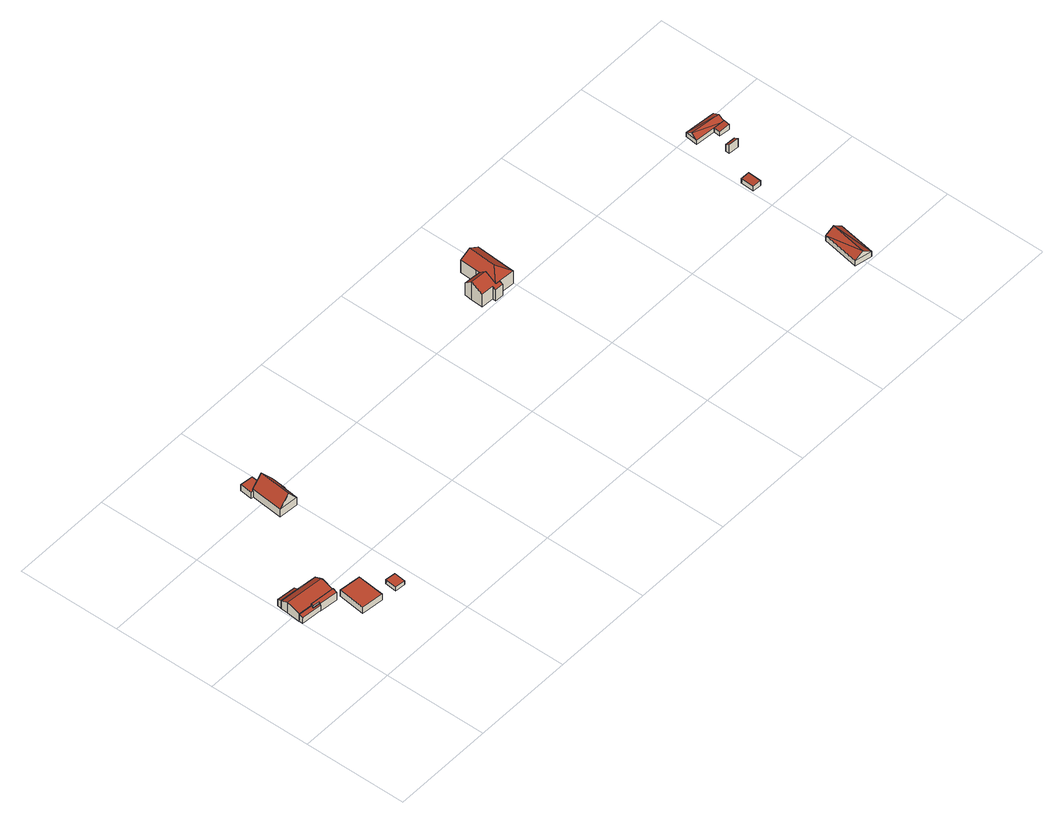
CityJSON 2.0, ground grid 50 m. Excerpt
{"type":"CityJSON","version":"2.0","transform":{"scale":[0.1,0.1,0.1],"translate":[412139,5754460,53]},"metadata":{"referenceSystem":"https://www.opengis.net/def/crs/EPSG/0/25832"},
"CityObjects":{
"building1":{"type":"Building","attributes":{"Gemeindeschluessel":"05515000","Geometrietyp2DReferenz":"3000","function":"51009_1610","roofType":"2100","measuredHeight":3.75},"geometry":[{"type":"Solid","lod":"2","boundaries":[[[[0,1,2,3]],[[4,5,1,0]],[[6,7,5,4]],[[8,9,7,6]],[[10,11,9,8]],[[3,2,11,10]],[[8,6,4,0,3,10]],[[1,5,7,9,11,2]]]],"semantics":{"surfaces":[{"type":"WallSurface"},{"type":"RoofSurface"},{"type":"GroundSurface"}],"values":[[0,0,0,0,0,0,1,2]]}}]},
"building2":{"type":"Building","attributes":{"Gemeindeschluessel":"05515000","Geometrietyp2DReferenz":"3000","function":"31001_1000"},"address":[{"country":"Germany","locality":"Münster","thoroughfareNumber":"14","thoroughfareName":"Everswinkeler Straße"}],"children":["building2-1","building2-2","building2-3"]},
"building2-1":{"type":"BuildingPart","attributes":{"roofType":"3100","measuredHeight":6.23},"parents":["building2"],"geometry":[{"type":"Solid","lod":"2","boundaries":[[[[12,13,14,15]],[[16,17,13,12]],[[18,19,17,16]],[[20,21,22,23]],[[24,25,21,20]],[[26,27,25,24]],[[28,29,27,26]],[[30,31,29,28]],[[20,23,18,16,24]],[[12,15,30,28,26,24,16]],[[14,13,17,19,22,21,25,27,29,31]],[[14,31,30,15]],[[19,18,23,22]]]],"semantics":{"surfaces":[{"type":"WallSurface"},{"type":"RoofSurface"},{"type":"GroundSurface"},{"type":"ClosureSurface"}],"values":[[0,0,0,0,0,0,0,0,1,1,2,3,3]]}}]},
"building2-2":{"type":"BuildingPart","attributes":{"roofType":"2100","measuredHeight":5.11},"parents":["building2"],"geometry":[{"type":"Solid","lod":"2","boundaries":[[[[32,33,31,30,34]],[[35,36,33,32]],[[37,38,36,35]],[[39,40,38,37]],[[41,15,14,40,39]],[[37,35,32,34,41,39]],[[31,33,36,38,40,14]],[[15,41,34,30]],[[31,14,15,30]]]],"semantics":{"surfaces":[{"type":"WallSurface"},{"type":"RoofSurface"},{"type":"GroundSurface"},{"type":"ClosureSurface"}],"values":[[0,0,0,0,0,1,2,0,3]]}}]},
"building2-3":{"type":"BuildingPart","attributes":{"roofType":"2100","measuredHeight":4.43},"parents":["building2"],"geometry":[{"type":"Solid","lod":"2","boundaries":[[[[42,43,19,18,44]],[[45,46,43,42]],[[47,23,22,46,45]],[[45,42,44,47]],[[43,46,22,19]],[[23,47,44,18]],[[19,22,23,18]]]],"semantics":{"surfaces":[{"type":"WallSurface"},{"type":"RoofSurface"},{"type":"GroundSurface"},{"type":"ClosureSurface"}],"values":[[0,0,0,1,2,0,3]]}}]},
"building3":{"type":"Building","attributes":{"Gemeindeschluessel":"05515000","Geometrietyp2DReferenz":"3000","function":"31001_2460","roofType":"1000","measuredHeight":3.39},"geometry":[{"type":"Solid","lod":"2","boundaries":[[[[48,49,50,51]],[[52,53,49,48]],[[54,55,53,52]],[[51,50,55,54]],[[52,48,51,54]],[[49,53,55,50]]]],"semantics":{"surfaces":[{"type":"WallSurface"},{"type":"RoofSurface"},{"type":"GroundSurface"}],"values":[[0,0,0,0,1,2]]}}]},
"building4":{"type":"Building","attributes":{"Gemeindeschluessel":"05515000","Geometrietyp2DReferenz":"3000","function":"51009_1610","roofType":"1000","measuredHeight":2.3},"geometry":[{"type":"Solid","lod":"2","boundaries":[[[[56,57,58,59]],[[60,61,57,56]],[[62,63,61,60]],[[59,58,63,62]],[[60,56,59,62]],[[57,61,63,58]]]],"semantics":{"surfaces":[{"type":"WallSurface"},{"type":"RoofSurface"},{"type":"GroundSurface"}],"values":[[0,0,0,0,1,2]]}}]},
"building5":{"type":"Building","attributes":{"Gemeindeschluessel":"05515000","Geometrietyp2DReferenz":"3000","function":"31001_1000","roofType":"5000","measuredHeight":10.09},"address":[{"country":"Germany","locality":"Münster","thoroughfareNumber":"15","thoroughfareName":"Everswinkeler Straße"}],"geometry":[{"type":"Solid","lod":"2","boundaries":[[[[64,65,66,67]],[[68,69,65,64]],[[70,71,69,68]],[[72,73,71,70]],[[74,75,73,72]],[[67,66,75,74]],[[76,67,74,77]],[[68,64,76,77,72,70]],[[67,76,64]],[[72,77,74]],[[65,69,71,73,75,66]]]],"semantics":{"surfaces":[{"type":"WallSurface"},{"type":"RoofSurface"},{"type":"GroundSurface"}],"values":[[0,0,0,0,0,0,1,1,0,0,2]]}}]},
"building6":{"type":"Building","attributes":{"Gemeindeschluessel":"05515000","Geometrietyp2DReferenz":"3000","function":"31001_2460","roofType":"1000","measuredHeight":3.5},"geometry":[{"type":"Solid","lod":"2","boundaries":[[[[78,79,80,81]],[[82,83,79,78]],[[84,85,83,82]],[[86,87,85,84]],[[88,66,87,86]],[[81,80,66,88]],[[86,84,82,78,81,88]],[[79,83,85,87,66,80]]]],"semantics":{"surfaces":[{"type":"WallSurface"},{"type":"RoofSurface"},{"type":"GroundSurface"}],"values":[[0,0,0,0,0,0,1,2]]}}]},
"building7":{"type":"Building","attributes":{"Gemeindeschluessel":"05515000","Geometrietyp2DReferenz":"3000","function":"31001_1000"},"address":[{"country":"Germany","locality":"Münster","thoroughfareNumber":"19","thoroughfareName":"Everswinkeler Straße"}],"children":["building7-1","building7-2"]},
"building7-1":{"type":"BuildingPart","attributes":{"roofType":"3100","measuredHeight":10.43},"parents":["building7"],"geometry":[{"type":"Solid","lod":"2","boundaries":[[[[89,90,91,92]],[[93,94,90,89]],[[95,96,94,93]],[[97,98,96,95]],[[99,100,98,97]],[[101,102,100,99]],[[103,104,102,101]],[[105,106,107,104,103]],[[92,91,108,109,110]],[[105,103,101,99,97,111]],[[95,93,89,92,110,112,111,97]],[[90,94,96,98,100,102,104,107,113,114,108,91]],[[106,105,111,115]],[[107,106,115,113]],[[116,115,111,112]],[[114,113,115,116]],[[116,112,110,109]],[[108,114,116,109]]]],"semantics":{"surfaces":[{"type":"WallSurface"},{"type":"RoofSurface"},{"type":"GroundSurface"},{"type":"ClosureSurface"}],"values":[[0,0,0,0,0,0,0,0,0,1,1,2,0,3,0,3,0,3]]}}]},
"building7-2":{"type":"BuildingPart","attributes":{"roofType":"5000","measuredHeight":10.48},"parents":["building7"],"geometry":[{"type":"Solid","lod":"2","boundaries":[[[[117,118,119,120]],[[121,122,118,117]],[[123,124,122,121]],[[125,126,124,123]],[[127,128,126,125]],[[129,130,128,127]],[[109,108,130,129]],[[120,119,107,106]],[[109,129,131,116]],[[127,125,123,121,131,129]],[[117,120,106,115,116,131,121]],[[118,122,124,126,128,130,108,114,113,107,119]],[[108,109,116,114]],[[107,113,115,106]],[[113,114,116,115]]]],"semantics":{"surfaces":[{"type":"WallSurface"},{"type":"RoofSurface"},{"type":"GroundSurface"},{"type":"ClosureSurface"}],"values":[[0,0,0,0,0,0,0,0,1,1,1,2,3,3,3]]}}]},
"building8":{"type":"Building","attributes":{"Gemeindeschluessel":"05515000","Geometrietyp2DReferenz":"3000","function":"31001_1000","roofType":"3100","measuredHeight":6.01},"address":[{"country":"Germany","locality":"Münster","thoroughfareNumber":"22","thoroughfareName":"Everswinkeler Straße"}],"geometry":[{"type":"Solid","lod":"2","boundaries":[[[[132,133,134,135]],[[136,137,133,132]],[[138,139,137,136]],[[135,134,139,138]],[[132,140,136]],[[138,141,135]],[[132,135,141]],[[141,140,132]],[[140,141,138]],[[138,136,140]],[[133,137,139,134]]]],"semantics":{"surfaces":[{"type":"WallSurface"},{"type":"RoofSurface"},{"type":"GroundSurface"}],"values":[[0,0,0,0,0,0,1,1,1,1,2]]}}]},
"building9":{"type":"Building","attributes":{"Gemeindeschluessel":"05515000","Geometrietyp2DReferenz":"3000","function":"51009_1610","roofType":"2100","measuredHeight":2.75},"geometry":[{"type":"Solid","lod":"2","boundaries":[[[[142,143,144,145]],[[146,147,143,142]],[[148,149,147,146]],[[145,144,149,148]],[[146,142,145,148]],[[143,147,149,144]]]],"semantics":{"surfaces":[{"type":"WallSurface"},{"type":"RoofSurface"},{"type":"GroundSurface"}],"values":[[0,0,0,0,1,2]]}}]},
"building10":{"type":"Building","attributes":{"Gemeindeschluessel":"05515000","Geometrietyp2DReferenz":"3000","function":"51009_1610","roofType":"2100","measuredHeight":5.01},"geometry":[{"type":"Solid","lod":"2","boundaries":[[[[150,151,152,153]],[[154,155,151,150]],[[156,157,155,154]],[[153,152,157,156]],[[154,150,153,156]],[[151,155,157,152]]]],"semantics":{"surfaces":[{"type":"WallSurface"},{"type":"RoofSurface"},{"type":"GroundSurface"}],"values":[[0,0,0,0,1,2]]}}]},
"building11":{"type":"Building","attributes":{"Gemeindeschluessel":"05515000","Geometrietyp2DReferenz":"3000","function":"31001_2700"},"children":["building11-1","building11-2"]},
"building11-1":{"type":"BuildingPart","attributes":{"roofType":"2100","measuredHeight":2.9},"parents":["building11"],"geometry":[{"type":"Solid","lod":"2","boundaries":[[[[158,159,160,161]],[[162,163,164,159,158]],[[161,160,165,166,167]],[[162,158,161,167]],[[159,164,165,160]],[[163,162,167,166]],[[165,164,163,166]]]],"semantics":{"surfaces":[{"type":"WallSurface"},{"type":"RoofSurface"},{"type":"GroundSurface"},{"type":"ClosureSurface"}],"values":[[0,0,0,1,2,0,3]]}}]},
"building11-2":{"type":"BuildingPart","attributes":{"roofType":"3100","measuredHeight":4.03},"parents":["building11"],"geometry":[{"type":"Solid","lod":"2","boundaries":[[[[166,165,168,169]],[[170,171,164,163]],[[172,173,171,170]],[[169,168,173,172]],[[169,172,174]],[[175,174,172]],[[174,175,166]],[[170,163,166,175]],[[174,166,169]],[[172,170,175]],[[165,164,171,173,168]],[[165,166,163,164]]]],"semantics":{"surfaces":[{"type":"WallSurface"},{"type":"RoofSurface"},{"type":"GroundSurface"},{"type":"ClosureSurface"}],"values":[[0,0,0,0,1,1,1,1,0,0,2,3]]}}]}
},
"vertices":[
[4,466,43],[4,466,6],[2,446,6],[2,446,36],[72,459,43],[72,459,6],[71,448,39],[71,448,6],[105,444,39],[105,444,6],[104,436,36],[104,436,6],
[4,466,45],[4,466,3],[72,459,3],[72,459,45],[10,530,65],[10,530,3],[14,567,45],[14,567,3],[202,548,46],[202,548,3],[106,558,3],[106,558,46],[199,511,65],[199,511,3],[198,508,64],[198,508,3],[201,508,64],[201,508,3],[195,447,46],[195,447,3],
[192,427,47],[192,427,3],[195,447,54],[104,436,47],[104,436,3],[105,444,50],[105,444,3],[71,448,50],[71,448,3],[72,459,54],
[17,588,38],[17,588,3],[14,567,48],[109,579,38],[109,579,3],[106,558,48],
[203,298,37],[203,298,3],[309,287,3],[309,287,37],[218,430,37],[218,430,3],[324,418,37],[324,418,3],
[440,329,25],[440,329,2],[391,335,2],[391,335,25],[433,273,25],[433,273,2],[385,278,25],[385,278,2],
[524,1042,32],[524,1042,6],[414,1053,6],[414,1053,50],[516,971,32],[516,971,6],[500,973,52],[500,973,6],[491,887,52],[491,887,6],[398,896,50],[398,896,6],[462,1048,107],[446,892,107],
[402,1050,41],[402,1050,6],[414,1049,6],[414,1049,41],[409,1111,41],[409,1111,6],[471,1104,41],[471,1104,6],[465,1048,41],[465,1048,6],[414,1053,41],
[1874,1003,73],[1874,1003,9],[1915,1001,9],[1915,1001,73],[1875,1020,82],[1875,1020,9],[1813,1024,82],[1813,1024,9],[1817,1081,113],[1817,1081,9],[1819,1119,79],[1819,1119,9],[1878,1116,79],[1878,1116,9],[1878,1112,82],[1878,1112,9],[1899,1111,82],[1899,1111,81],[1899,1111,9],[1916,1018,9],[1916,1018,81],[1916,1018,82],[1897,1076,113],[1893,1019,82],[1897,1076,9],[1893,1019,9],[1897,1076,81],[1893,1019,81],
[1905,1214,81],[1905,1214,9],[1900,1132,9],[1900,1132,81],[1956,1210,113],[1956,1210,9],[2006,1207,81],[2006,1207,9],[2001,1125,81],[2001,1125,9],[2000,1126,81],[2000,1126,9],[1993,1013,81],[1993,1013,9],[1947,1073,113],
[3033,6,40],[3033,6,10],[3065,189,10],[3065,189,40],[2950,21,40],[2950,21,10],[2983,204,40],[2983,204,10],[2992,14,70],[3024,196,70],
[3056,670,34],[3056,670,7],[3014,672,7],[3014,672,31],[3052,604,34],[3052,604,7],[3010,607,31],[3010,607,7],
[3157,810,58],[3157,810,8],[3158,830,8],[3158,830,47],[3106,814,58],[3106,814,8],[3107,833,47],[3107,833,8],
[3158,907,30],[3158,907,5],[3212,901,5],[3212,901,34],[3161,938,30],[3161,938,28],[3161,938,5],[3216,932,5],[3216,932,28],[3216,932,34],
[3222,994,5],[3222,994,28],[3064,948,28],[3064,948,5],[3071,1010,28],[3071,1010,5],[3219,963,46],[3068,979,46]
]}
